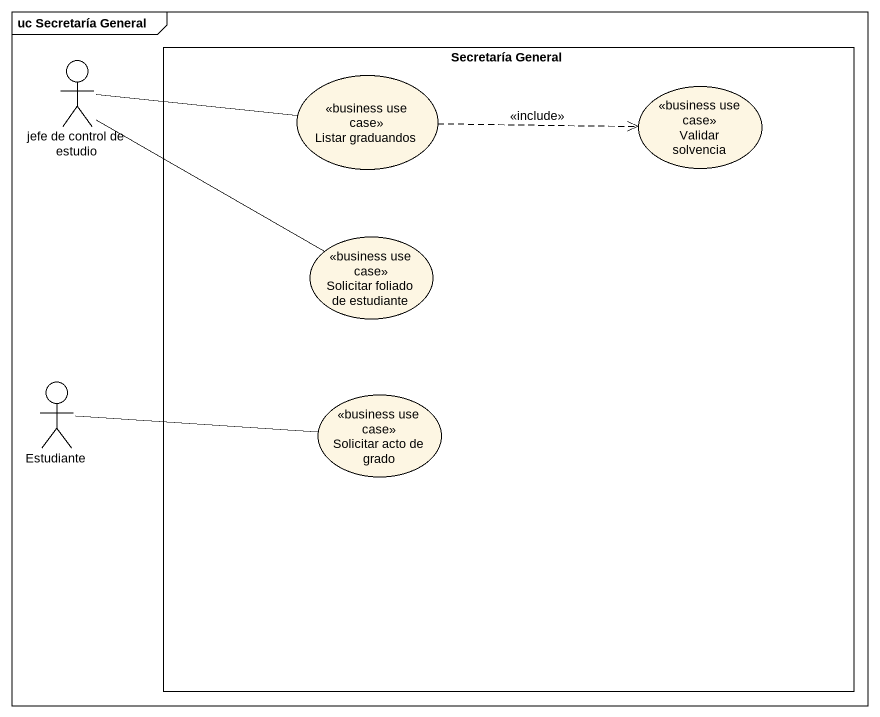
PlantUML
@startuml
mainframe uc Secretaría General
rectangle "Secretaría General" as Secretaría_General {
  usecase "Listar graduandos" as Listar_graduandos <<business use case>>
  usecase "Validar solvencia" as Validar_solvencia <<business use case>>
  usecase "Solicitar foliado de estudiante" as Solicitar_foliado_de <<business use case>>
  usecase "Solicitar acto de grado" as Solicitar_acto_de_grado <<business use case>>
}
actor "jefe de control de estudio" as jefe_de_control_de_estudio
actor Estudiante
jefe_de_control_de_estudio -right- Listar_graduandos
jefe_de_control_de_estudio -right- Solicitar_foliado_de
Listar_graduandos .right.> Validar_solvencia : <<include>>
Estudiante -right- Solicitar_acto_de_grado
@enduml
